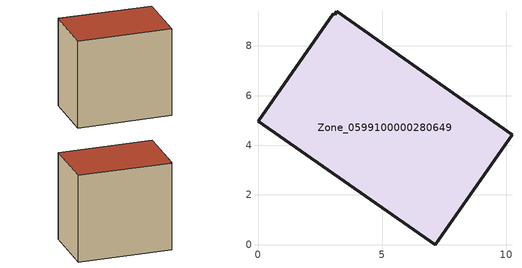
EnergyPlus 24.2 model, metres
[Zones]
Zone_0599100000280649
 floor ground (C_G): 3.17,9.39 10.23,4.42 7.14,0 0,4.96 3.02,9.29 3.08,9.25 z0
 wall outside (C_F): 7.14,0 10.23,4.42 3.17,9.39 3.08,9.25 3.02,9.29 0,4.96 7.14,0 z0:8.24
 roof outside (C_R): 10.23,4.42 3.17,9.39 3.08,9.25 3.02,9.29 0,4.96 7.14,0 z8.24
[BUILDING]
Pand.0599100000280649: North Axis=0; Terrain=City; Loads Convergence Tolerance Value=0.04; Temperature Convergence Tolerance Value=0.4; Solar Distribution=FullExterior; Maximum Number of Warmup Days=25; Minimum Number of Warmup Days=1
[Site:Location]
Rotterdam.The.Hague.AP_ZH_NLD Design_Conditions: Latitude=51.96; Longitude=4.45; Time Zone=1; Elevation=-4.5
[SITE:GROUNDTEMPERATURE:BUILDINGSURFACE]
18, 18, 18, 18, 18, 18, 18, 18, 18, 18, 18, 18
[MATERIAL] Thermal Absorptance=0.9; Solar Absorptance=0.7; Visible Absorptance=0.7
Name | Roughness | Thickness | Conductivity | Density | Specific Heat
G.TI.1975-1991 | MediumSmooth | 0.15 | 0.288461 | 540 | 1210
F.TI.1975-1991 | Rough | 0.3 | 0.230769 | 1920 | 840
R.TI.1975-1991 | MediumRough | 0.2 | 0.153846 | 1500 | 1000
[CONSTRUCTION]
C_G: G.TI.1975-1991
C_F: F.TI.1975-1991
C_R: R.TI.1975-1991
[ZONE]
Zone_0599100000280649: Type=1; Multiplier=1; Ceiling Height=Autocalculate; Volume=Autocalculate; Floor Area=autocalculate; Part of Total Floor Area=Yes
[ZONEINFILTRATION:DESIGNFLOWRATE]
Infil_Zone_0599100000280649: Zone or ZoneList or Space or SpaceList=Zone_0599100000280649; Schedule=AlwaysOn; Design Flow Rate Calculation Method=Flow/Area; Flow Rate per Floor Area=0.003; Constant Term Coefficient=1; Temperature Term Coefficient=0; Velocity Term Coefficient=0; Velocity Squared Term Coefficient=0
[HVACTEMPLATE:ZONE:IDEALLOADSAIRSYSTEM]
Zone_0599100000280649: Maximum Heating Supply Air Temperature=50; Minimum Cooling Supply Air Temperature=13; Maximum Heating Supply Air Humidity Ratio=0.0156; Minimum Cooling Supply Air Humidity Ratio=0.0077; Heating Limit=NoLimit; Cooling Limit=NoLimit; Dehumidification Control Type=ConstantSensibleHeatRatio; Cooling Sensible Heat Ratio=0.7; Dehumidification Setpoint=60; Humidification Control Type=None; Humidification Setpoint=30; Outdoor Air Method=None; Outdoor Air Flow Rate per Person=0.00944; Outdoor Air Flow Rate per Zone Floor Area=0; Outdoor Air Flow Rate per Zone=0; Demand Controlled Ventilation Type=None; Outdoor Air Economizer Type=NoEconomizer; Heat Recovery Type=None; Sensible Heat Recovery Effectiveness=0.7; Latent Heat Recovery Effectiveness=0.65
[ZONECONTROL:THERMOSTAT]
ThermostatControl_Zone_0599100000280649: Zone or ZoneList=Zone_0599100000280649; Control Type Schedule=DualSetpointControlType; Control 1=Thermostat_Zone_0599100000280649; Temperature Difference Between Cutout And Setpoint=0
[THERMOSTATSETPOINT:DUALSETPOINT]
Thermostat_Zone_0599100000280649: Heating Setpoint Temperature Schedule=HeatingSetpoint_Zone_0599100000280649; Cooling Setpoint Temperature Schedule=CoolingSetpoint_Zone_0599100000280649
[SCHEDULE:COMPACT]
HeatingSetpoint_Zone_0599100000280649: Through: 12/31, For: AllDays, Until: 24:00, 21
CoolingSetpoint_Zone_0599100000280649: Through: 12/31, For: AllDays, Until: 24:00, 24
DualSetpointControlType: Through: 12/31, For: AllDays, Until: 24:00, 4
AlwaysOn: Through: 12/31, For: AllDays, Until: 24:00, 1
